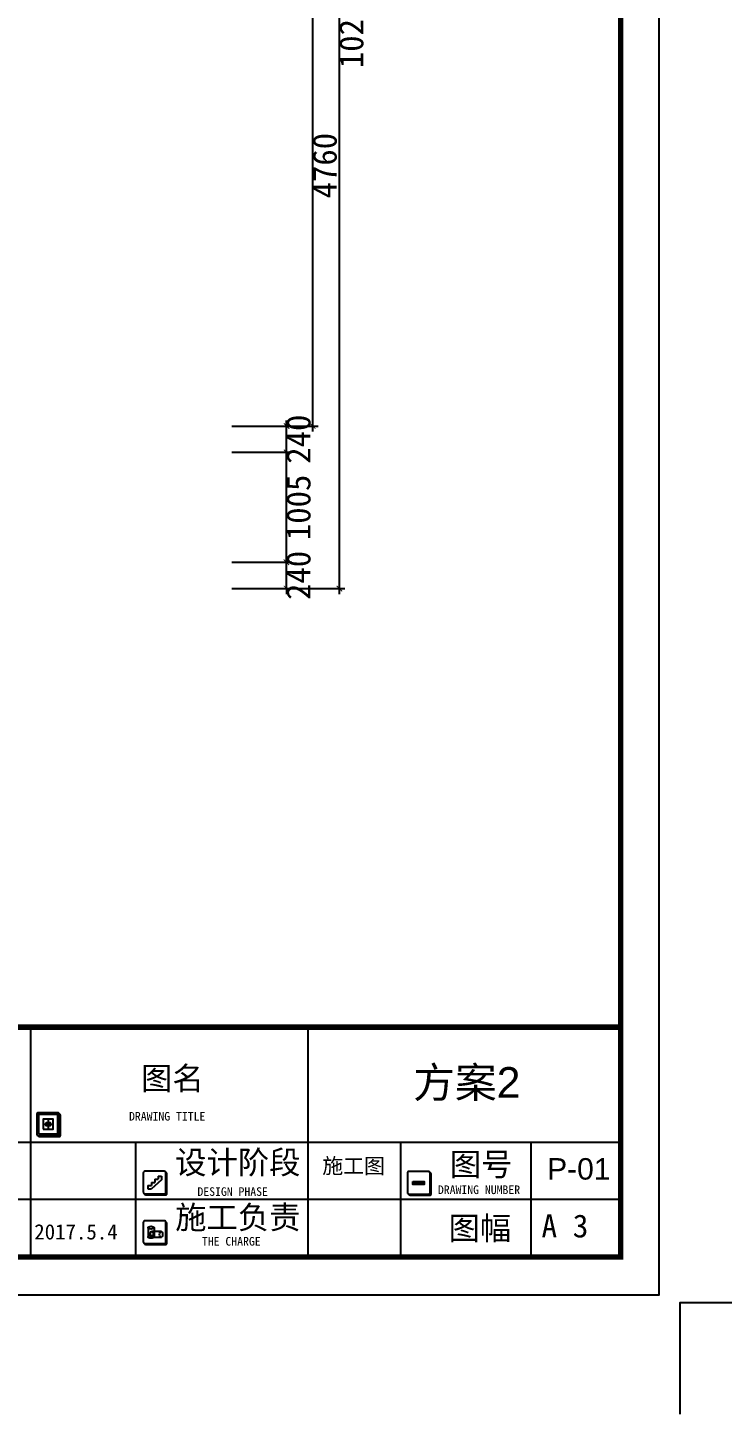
# Model space of a CAD drawing. Header units: millimetres. Extents: x 39175 to 431497, y 45587 to 68580.
# Drawn here: x 392682 to 399030, y 45587 to 58258 of the extents above; entities that cross this region are included whole.
import ezdxf
from ezdxf.enums import TextEntityAlignment as Align

# ---------------------------------------------------------------- set-up
doc = ezdxf.new("R2010")
doc.units = ezdxf.units.MM
doc.layers.add('0-01图框模板说明', color=2, linetype='Continuous')
doc.layers.add('0-02图框细线', color=136, linetype='Continuous')
doc.layers.add('Z not print', color=8, linetype='Continuous', plot=False)
doc.styles.add('ar', font='arial.ttf')
doc.styles.get("Standard").update_dxf_attribs({"font": ''})
doc.styles.get('Standard').set_extended_font_data('NSimSun')
doc.dimstyles.new('ISO-25', dxfattribs={"dimtxt": 220, "dimasz": 50, "dimexe": 50, "dimexo": 0.625, "dimtad": 2, "dimdec": 0, "dimtxsty": 'Standard', "dimblk": 'ARCHTICK', "dimcen": 2.5, "dimdle": 50, "dimclrd": 251, "dimclre": 251, "dimclrt": 51, "dimadec": 0, "dimazin": 0, "dimtfac": 1, "dimtdec": 0, "dimtix": 1, "dimtmove": 2, "dimatfit": 3, "dimfxl": 500, "dimfxlon": 1, "dimarcsym": 0})

# ---------------------------------------------------------------- blocks, each defined once
blk = doc.blocks.new('hgggg')
at = {"layer": '0-01图框模板说明'}
for points in [[(3564.11, 399.47, -0.414214), (3563.92, 399.28), (3561.36, 399.28, -0.071272), (3561.3, 399.28, 0.348143), (3561.5, 399.13), (3564.05, 399.13, 0.414214), (3564.25, 399.33), (3564.25, 401.89, 0.333108), (3564.11, 402.08, -0.057743), (3564.11, 402.03)], [(3578.01, 391.85, -0.414214), (3577.81, 391.65), (3575.26, 391.65, -0.071272), (3575.2, 391.66, 0.348143), (3575.39, 391.51), (3577.95, 391.51, 0.414214), (3578.15, 391.7), (3578.15, 394.26, 0.333108), (3578.01, 394.45, -0.057743), (3578.01, 394.4)], [(3612.51, 391.82, -0.414214), (3612.31, 391.62), (3609.76, 391.62, -0.071272), (3609.7, 391.63, 0.348143), (3609.89, 391.48), (3612.45, 391.48, 0.414214), (3612.65, 391.67), (3612.65, 394.23, 0.333108), (3612.51, 394.42, -0.057743), (3612.51, 394.38)], [(3610.26, 393.25), (3611.74, 393.25), (3611.74, 392.89), (3610.26, 392.89)], [(3578.01, 385.37, -0.414214), (3577.81, 385.18), (3575.26, 385.18, -0.071272), (3575.2, 385.18, 0.348143), (3575.39, 385.03), (3577.95, 385.03, 0.414214), (3578.15, 385.23), (3578.15, 387.79, 0.333108), (3578.01, 387.98, -0.057743), (3578.01, 387.93)]]:
    blk.add_hatch(color=8, dxfattribs=at).paths.add_polyline_path(points)
h = blk.add_hatch(color=8, dxfattribs=at)
h.paths.add_polyline_path([(3562.64, 400.99), (3562.38, 400.99), (3562.38, 400.75), (3562.64, 400.75)])
h.paths.add_polyline_path([(3562.64, 400.75), (3562.89, 400.75), (3562.89, 400.99), (3562.64, 400.99)])
h.paths.add_polyline_path([(3562.64, 400.75), (3562.64, 400.52), (3562.89, 400.52), (3562.89, 400.75)])
h.paths.add_polyline_path([(3562.64, 400.75), (3562.38, 400.75), (3562.38, 400.52), (3562.64, 400.52)])
at = {"layer": '0-01图框模板说明', "color": 8}
for p, q in [((3561.98, 400.75), (3563.29, 400.75)), ((3562.64, 401.41), (3562.64, 400.1)), ((3576.12, 393.15), (3576.56, 393.15)), ((3576.12, 393.15), (3576.12, 392.73)), ((3577.45, 393.49), (3576.13, 392.32)), ((3576.56, 393.56), (3576.56, 393.15)), ((3576.56, 393.56), (3577.01, 393.56)), ((3577.01, 393.95), (3577.45, 393.95)), ((3577.01, 393.95), (3577.01, 393.56)), ((3577.45, 393.95), (3577.45, 393.49)), ((3575.67, 392.73), (3575.67, 392.32)), ((3575.67, 392.73), (3576.12, 392.73)), ((3575.67, 392.32), (3576.13, 392.32)), ((3575.68, 387.24), (3575.68, 386.03)), ((3577.38, 386.76), (3576.17, 386.76)), ((3577.38, 385.95), (3576.17, 385.95)), ((3576.49, 387.24), (3576.49, 386.03))]:
    blk.add_line(p, q, dxfattribs=at)
at = {"layer": '0-01图框模板说明', "color": 2, "const_width": 0.724}
blk.add_lwpolyline([(3637.38, 670.41), (3637.38, 383.41), (3227.38, 383.41), (3227.38, 670.41)], close=True, dxfattribs=at)
blk.add_lwpolyline([(3637.38, 413.41), (3227.33, 413.41)], dxfattribs=at)
at = {"layer": '0-01图框模板说明', "color": 8}
for points in [[(3561.36, 399.28), (3563.92, 399.28, 0.414214), (3564.11, 399.47), (3564.11, 402.03, 0.414214), (3563.92, 402.23), (3561.36, 402.23, 0.414214), (3561.16, 402.03), (3561.16, 399.47, 0.414214)], [(3575.26, 391.65), (3577.81, 391.65, 0.414214), (3578.01, 391.85), (3578.01, 394.4, 0.414214), (3577.81, 394.6), (3575.26, 394.6, 0.414214), (3575.06, 394.4), (3575.06, 391.85, 0.414214)], [(3609.76, 391.62), (3612.31, 391.62, 0.414214), (3612.51, 391.82), (3612.51, 394.38, 0.414214), (3612.31, 394.57), (3609.76, 394.57, 0.414214), (3609.56, 394.38), (3609.56, 391.82, 0.414214)], [(3575.26, 385.18), (3577.81, 385.18, 0.414214), (3578.01, 385.37), (3578.01, 387.93, 0.414214), (3577.81, 388.13), (3575.26, 388.13, 0.414214), (3575.06, 387.93), (3575.06, 385.37, 0.414214)]]:
    blk.add_lwpolyline(points, format="xyb", close=True, dxfattribs=at)
for points in [[(3561.3, 399.28, 0.348143), (3561.5, 399.13), (3564.05, 399.13, 0.414214), (3564.25, 399.33), (3564.25, 401.89, 0.333108), (3564.11, 402.08)], [(3575.2, 391.66, 0.348143), (3575.39, 391.51), (3577.95, 391.51, 0.414214), (3578.15, 391.7), (3578.15, 394.26, 0.333108), (3578.01, 394.45)], [(3609.7, 391.63, 0.348143), (3609.89, 391.48), (3612.45, 391.48, 0.414214), (3612.65, 391.67), (3612.65, 394.23, 0.333108), (3612.51, 394.42)], [(3575.2, 385.18, 0.348143), (3575.39, 385.03), (3577.95, 385.03, 0.414214), (3578.15, 385.23), (3578.15, 387.79, 0.333108), (3578.01, 387.98)]]:
    blk.add_lwpolyline(points, format="xyb", dxfattribs=at)
for points in [[(3561.37, 399.48), (3563.91, 399.48), (3563.91, 402.02), (3561.37, 402.02)], [(3561.98, 400.1), (3563.29, 400.1), (3563.29, 401.41), (3561.98, 401.41)], [(3562.38, 400.99), (3562.89, 400.99), (3562.89, 400.52), (3562.38, 400.52)], [(3610.26, 393.25), (3611.74, 393.25), (3611.74, 392.89), (3610.26, 392.89)]]:
    blk.add_lwpolyline(points, close=True, dxfattribs=at)
for centre, major_axis in [((3576.08, 387.24), (-0.401, 0)), ((3576.08, 386.03), (-0.401, 0)), ((3576.17, 386.35), (0, 0.401)), ((3577.38, 386.35), (0, 0.401))]:
    blk.add_ellipse(centre, major_axis=major_axis, ratio=0.454196, dxfattribs=at)
at = {"layer": '0-02图框细线'}
for p, q in [((3560.37, 383.41), (3560.37, 413.41)), ((3596.6, 398.41), (3596.6, 413.41)), ((3323.65, 398.41), (3637.38, 398.41)), ((3574.07, 383.41), (3574.07, 398.41)), ((3596.6, 383.41), (3596.6, 398.41)), ((3608.67, 383.41), (3608.67, 398.41)), ((3625.66, 398.41), (3625.66, 383.41)), ((3637.38, 390.91), (3485.71, 390.91))]:
    blk.add_line(p, q, dxfattribs=at)
blk.add_lwpolyline([(3642.38, 675.41), (3642.38, 378.41), (3222.38, 378.41), (3222.38, 675.41)], close=True, dxfattribs=at)
at = {"layer": 'Z not print', "color": 5}
blk.add_lwpolyline([(3645.14, 362.88), (3645.14, 377.48), (3659.75, 377.48)], dxfattribs=at)
at = {"layer": '0-02图框细线'}
for s, insert, char_height, attachment_point in [('{\\fSimSun|b0|i0|c134|p2;图名}', (3574.77, 406.57), 3, 4), ('{\\fSimSun|b0|i0|c134|p2;DRAWING TITLE}', (3573.2, 401.77), 1.1268, 4), ('{\\fSimSun|b0|i0|c134|p2;设计阶段}', (3579.22, 395.59), 3, 4), ('{\\fSimHei|b0|i0|c134|p2;施工图}', (3602.52, 395.2), 2, 5), ('{\\fSimSun|b0|i0|c134|p2;图号}', (3615.08, 395.34), 3, 4), ('{\\fSimSun|b0|i0|c134|p2;DESIGN PHASE}', (3582.13, 391.94), 1.1268, 4), ('{\\fSimSun|b0|i0|c134|p2;DRAWING NUMBER}', (3613.53, 392.18), 1.1268, 4), ('{\\fSimSun|b0|i0|c134|p2;施工负责}', (3579.22, 388.42), 3, 4), ('{\\fSimHei|b0|i0|c134|p49;2017.5.4}', (3560.83, 386.68), 2, 4), ('{\\fSimSun|b0|i0|c134|p2;图幅}', (3614.92, 387), 3, 4), ('{\\fSimSun|b0|i0|c134|p2;A 3}', (3627.05, 387.44), 3, 4), ('{\\fSimSun|b0|i0|c134|p2;THE CHARGE}', (3582.72, 385.45), 1.1268, 4)]:
    blk.add_mtext(s, dxfattribs=dict(at, insert=insert, char_height=char_height, attachment_point=attachment_point))
blk = doc.blocks.new('_ArchTick')
at = {"color": 0, "linetype": 'ByBlock', "const_width": 0.15}
blk.add_lwpolyline([(-0.5, -0.5), (0.5, 0.5)], dxfattribs=at)
blk = doc.blocks.new('*D152')
at = {"color": 251, "lineweight": -2, "transparency": 16777216}
for p, q in [((394547, 53373), (395097, 53373)), ((395047, 53373), (395047, 53423)), ((395047, 53133), (395047, 53373)), ((394547, 53133), (395097, 53133)), ((395047, 53133), (395047, 53083))]:
    blk.add_line(p, q, dxfattribs=at)
at = {"layer": 'Defpoints', "color": 0, "transparency": 16777216}
for p in [(388111, 53373), (395047, 53373), (388351, 53133)]:
    blk.add_point(p, dxfattribs=at)
at = {"color": 251, "lineweight": -2, "transparency": 16777216, "xscale": 50, "yscale": 50, "zscale": 50}
for p, rotation in [((395047, 53373), 270), ((395047, 53133), 90)]:
    blk.add_blockref('_ArchTick', p, dxfattribs=dict(at, rotation=rotation))
at = {"color": 51, "transparency": 16777216, "insert": (395158, 53253), "char_height": 220, "attachment_point": 5, "rotation": 90}
blk.add_mtext('240', dxfattribs=at)
blk = doc.blocks.new('*D153')
at = {"color": 251, "lineweight": -2, "transparency": 16777216}
for p, q in [((394547, 54378), (395097, 54378)), ((395047, 53323), (395047, 54428)), ((394547, 53373), (395097, 53373))]:
    blk.add_line(p, q, dxfattribs=at)
at = {"layer": 'Defpoints', "color": 0, "transparency": 16777216}
for p in [(392211, 54378), (395047, 54378), (388111, 53373)]:
    blk.add_point(p, dxfattribs=at)
at = {"color": 251, "lineweight": -2, "transparency": 16777216, "xscale": 50, "yscale": 50, "zscale": 50}
for p, rotation in [((395047, 54378), 90), ((395047, 53373), 270)]:
    blk.add_blockref('_ArchTick', p, dxfattribs=dict(at, rotation=rotation))
at = {"color": 51, "transparency": 16777216, "insert": (395158, 53875), "char_height": 220, "attachment_point": 5, "rotation": 90}
blk.add_mtext('1005', dxfattribs=at)
blk = doc.blocks.new('*D154')
at = {"color": 251, "lineweight": -2, "transparency": 16777216}
for p, q in [((394547, 54618), (395097, 54618)), ((395047, 54618), (395047, 54668)), ((395047, 54378), (395047, 54618)), ((394547, 54378), (395097, 54378)), ((395047, 54378), (395047, 54328))]:
    blk.add_line(p, q, dxfattribs=at)
at = {"layer": 'Defpoints', "color": 0, "transparency": 16777216}
for p in [(391701, 54618), (395047, 54618), (392211, 54378)]:
    blk.add_point(p, dxfattribs=at)
at = {"color": 251, "lineweight": -2, "transparency": 16777216, "xscale": 50, "yscale": 50, "zscale": 50}
for p, rotation in [((395047, 54618), 270), ((395047, 54378), 90)]:
    blk.add_blockref('_ArchTick', p, dxfattribs=dict(at, rotation=rotation))
at = {"color": 51, "transparency": 16777216, "insert": (395158, 54498), "char_height": 220, "attachment_point": 5, "rotation": 90}
blk.add_mtext('240', dxfattribs=at)
blk = doc.blocks.new('*D155')
at = {"color": 251, "lineweight": -2, "transparency": 16777216}
for p, q in [((394787, 59378), (395337, 59378)), ((395287, 54568), (395287, 59428)), ((394787, 54618), (395337, 54618))]:
    blk.add_line(p, q, dxfattribs=at)
at = {"layer": 'Defpoints', "color": 0, "transparency": 16777216}
for p in [(392211, 59378), (395287, 59378), (391701, 54618)]:
    blk.add_point(p, dxfattribs=at)
at = {"color": 251, "lineweight": -2, "transparency": 16777216, "xscale": 50, "yscale": 50, "zscale": 50}
for p, rotation in [((395287, 59378), 90), ((395287, 54618), 270)]:
    blk.add_blockref('_ArchTick', p, dxfattribs=dict(at, rotation=rotation))
at = {"color": 51, "transparency": 16777216, "insert": (395398, 56998), "char_height": 220, "attachment_point": 5, "rotation": 90}
blk.add_mtext('4760', dxfattribs=at)
blk = doc.blocks.new('*D175')
at = {"color": 251, "lineweight": -2, "transparency": 16777216}
for p, q in [((395030, 63393), (395580, 63393)), ((395530, 53083), (395530, 63443)), ((395030, 53133), (395580, 53133))]:
    blk.add_line(p, q, dxfattribs=at)
at = {"layer": 'Defpoints', "color": 0, "transparency": 16777216}
for p in [(388351, 63393), (395530, 63393), (388351, 53133)]:
    blk.add_point(p, dxfattribs=at)
at = {"color": 251, "lineweight": -2, "transparency": 16777216, "xscale": 50, "yscale": 50, "zscale": 50}
for p, rotation in [((395530, 63393), 90), ((395530, 53133), 270)]:
    blk.add_blockref('_ArchTick', p, dxfattribs=dict(at, rotation=rotation))
at = {"color": 51, "transparency": 16777216, "insert": (395641, 58263), "char_height": 220, "attachment_point": 5, "rotation": 90}
blk.add_mtext('10260', dxfattribs=at)

msp = doc.modelspace()

# ---------------------------------------------------------------- block references
at = {"layer": '0-02图框细线', "xscale": 70, "yscale": 70, "zscale": 70}
msp.add_blockref('hgggg', (143484, 20185.6), dxfattribs=at)

# ---------------------------------------------------------------- texts
at = {"color": 2, "style": 'ar', "flags": 8}
for tag, height, p in [('方案2', 280, (396694.7, 48625.5)), ('P-01', 196, (397718.6, 47829.7))]:
    msp.add_attdef(tag, text='原始结构图', height=height, dxfattribs=at).set_placement(p, align=Align.MIDDLE)

# ---------------------------------------------------------------- dimensions: what is measured, and where the dimension line sits
for base, p1, p2, angle, picture, middle in [((395530.1, 63392.9), (388351.4, 53132.9), (388351.4, 63392.9), 90, '*D175', (395640.7, 58262.9)), ((395287.4, 59377.9), (391701.4, 54617.9), (392211.4, 59377.9), 270, '*D155', (395398, 56997.9)), ((395047.4, 54617.9), (392211.4, 54377.9), (391701.4, 54617.9), 270, '*D154', (395158, 54497.9)), ((395047.4, 54377.9), (388111.4, 53372.9), (392211.4, 54377.9), 270, '*D153', (395158, 53875.4)), ((395047.4, 53372.9), (388351.4, 53132.9), (388111.4, 53372.9), 270, '*D152', (395158, 53252.9))]:
    dim = msp.add_linear_dim(base=base, p1=p1, p2=p2, angle=angle, dimstyle='ISO-25')
    dim.commit()
    dim.dimension.update_dxf_attribs({"geometry": picture, "text_midpoint": middle})

doc.saveas('drawing.dxf')
